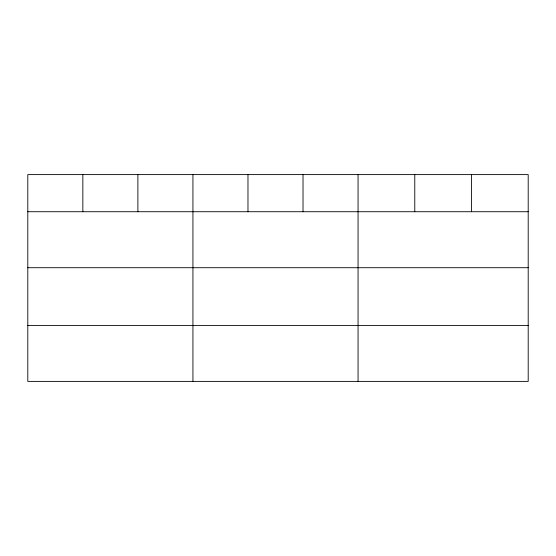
<?xml version="1.0" encoding="UTF-8"?>
<svg xmlns="http://www.w3.org/2000/svg" width="556" height="556" viewBox="0 0 556 556"><rect width="100%" height="100%" fill="white"/><g stroke="black" fill="none" stroke-linecap="round" stroke-linejoin="round"><path stroke-width="0.83" d="M528.2 267.714L528.2 174.605L27.8 174.605L27.8 381.395L528.2 381.395L528.2 267.714L27.8 267.714M27.8 211.725L528.2 211.725M27.8 325.406L528.2 325.406M471.488 174.605L471.488 211.725M414.776 174.605L414.776 211.725M358.064 174.605L358.064 381.395M303.02 174.605L303.02 211.725M247.976 174.605L247.976 211.725M192.932 174.605L192.932 381.395M137.888 174.605L137.888 211.725M82.844 174.605L82.844 211.725"/></g></svg>
